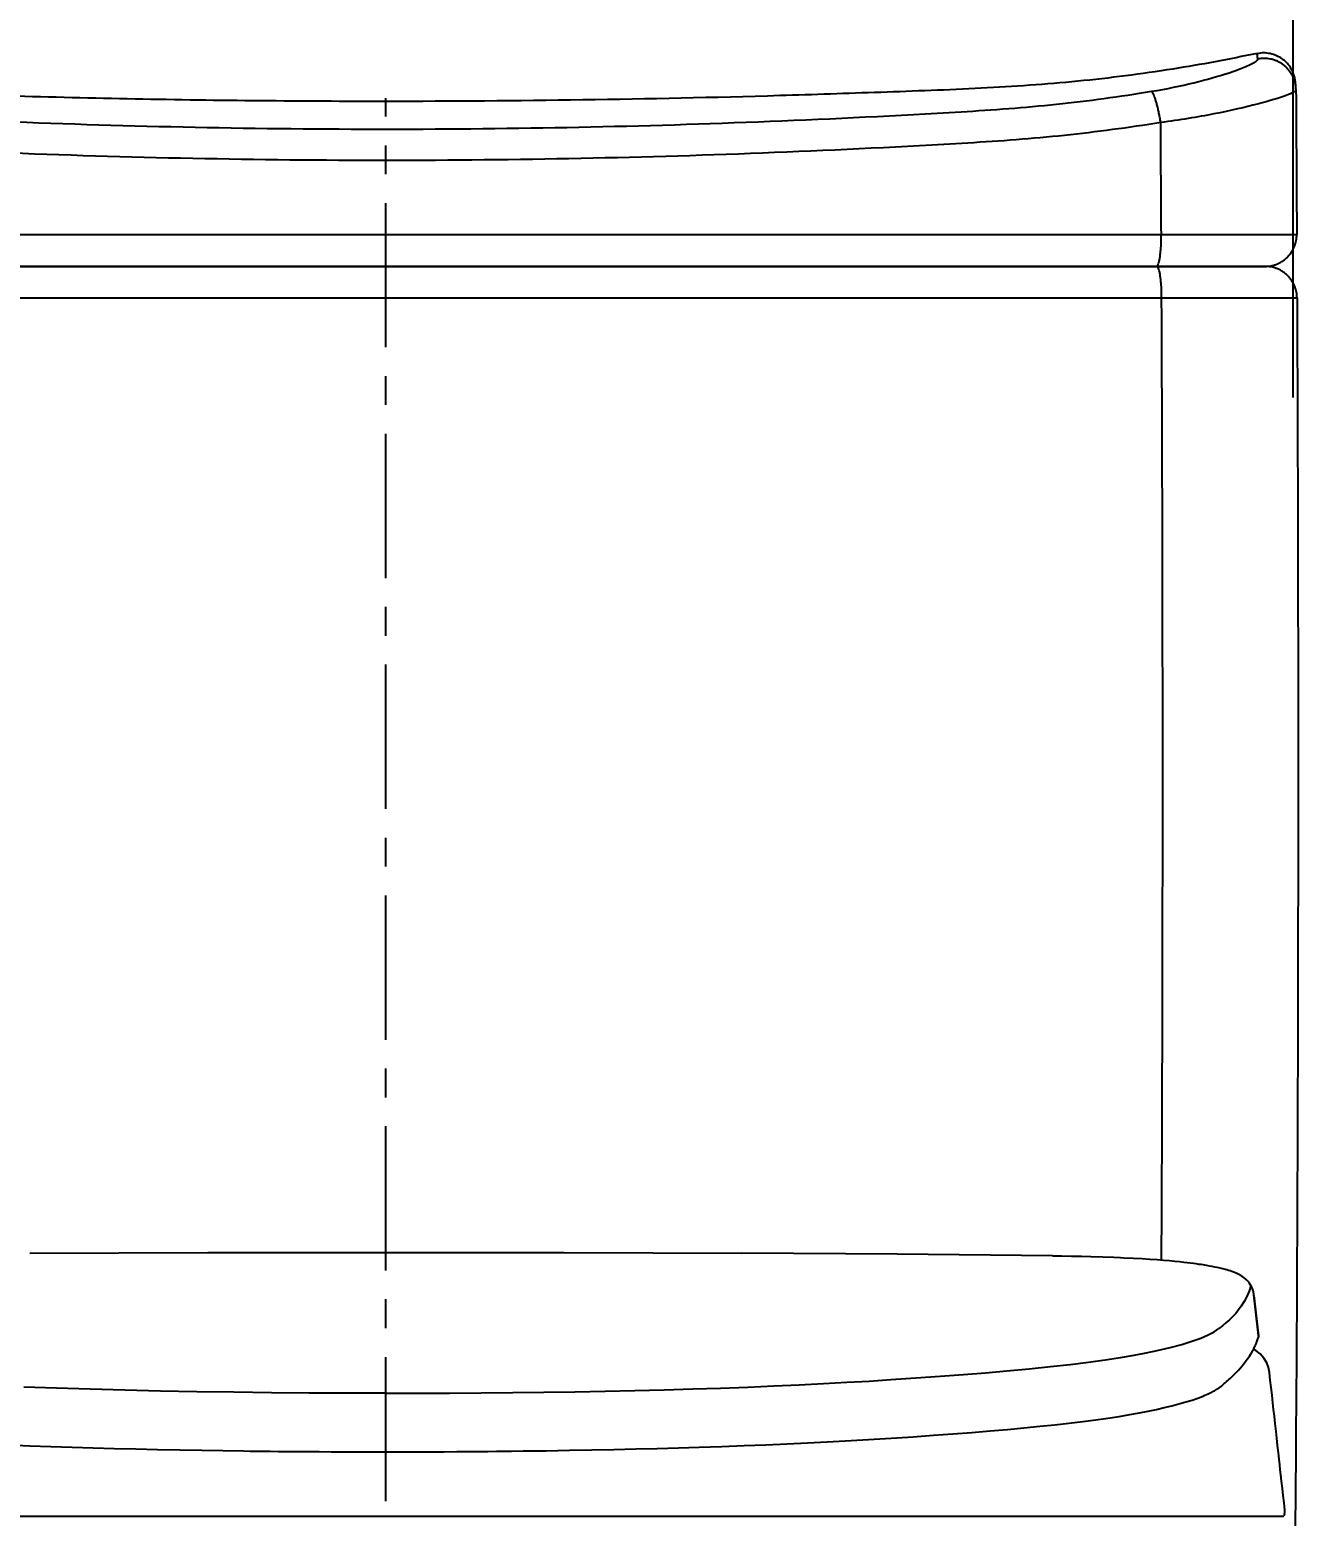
# Model space of a CAD drawing. Extents: x 60782 to 63207, y 58098 to 61529.
# Drawn here: x 62517.2 to 62796.4, y 59421.9 to 59749.1 of the extents above; entities that cross this region are included whole.
import ezdxf

# ---------------------------------------------------------------- set-up
doc = ezdxf.new("R2010")
doc.units = 0
doc.header["$MEASUREMENT"] = 0
doc.linetypes.add('CENTER', pattern=[50.8, 31.75, -6.35, 6.35, -6.35])
doc.layers.get('0').update_dxf_attribs({"linetype": 'CONTINUOUS'})
doc.layers.get('Defpoints').update_dxf_attribs({"linetype": 'CONTINUOUS'})
doc.layers.add('11', color=7, linetype='CONTINUOUS')
doc.layers.add('Dim', color=4, linetype='CONTINUOUS')
doc.styles.get("Standard").update_dxf_attribs({"font": 'txt.shx', "bigfont": 'ghs.shx'})
doc.dimstyles.get("Standard").update_dxf_attribs({"dimtxt": 0.18, "dimasz": 0.18, "dimexe": 0.18, "dimexo": 0.0625, "dimgap": 0.09, "dimtad": 0, "dimtih": 1, "dimtoh": 1, "dimdec": 4, "dimzin": 0, "dimdsep": 46, "dimtxsty": 'Standard', "dimcen": 0.09, "dimadec": 0, "dimazin": 0, "dimtfac": 1, "dimtdec": 4, "dimtofl": 0, "dimtmove": 0, "dimatfit": 0, "dimfxl": 0, "dimtolj": 1, "dimtzin": 0, "dimarcsym": 0})

# ---------------------------------------------------------------- blocks, each defined once
blk = doc.blocks.new('*D10')
at = {"layer": 'Defpoints', "color": 0}
for p in [(62795.28, 59901.84), (62795.28, 59658.18), (62394.88, 59656)]:
    blk.add_point(p, dxfattribs=at)
at = {"layer": 'Dim', "color": 0, "lineweight": -2}
for p, q in [((62394.88, 59666), (62394.88, 59930.64)), ((62795.28, 59668.18), (62795.28, 59930.64)), ((62423.68, 59901.84), (62551.88, 59901.84)), ((62766.48, 59901.84), (62638.28, 59901.84))]:
    blk.add_line(p, q, dxfattribs=at)
at = {"layer": 'Dim', "color": 0}
for points in [[(62423.68, 59906.64), (62423.68, 59897.04), (62394.88, 59901.84)], [(62766.48, 59906.64), (62766.48, 59897.04), (62795.28, 59901.84)]]:
    blk.add_solid(points, dxfattribs=at)
at = {"layer": 'Dim', "color": 0, "insert": (62595.08, 59901.84), "char_height": 28.8, "attachment_point": 5}
blk.add_mtext('\\A1;400', dxfattribs=at)

msp = doc.modelspace()

# ---------------------------------------------------------------- linework, layer by layer
at = {"color": 0, "ltscale": 50}
for p, q in [((62787.68, 59461.7), (62786.68, 59470.61)), ((62787.68, 59461.7), (62786.68, 59470.61)), ((62494.32, 59421.9), (62696.84, 59421.9)), ((62696.84, 59421.9), (62765.61, 59421.9)), ((62696.84, 59421.9), (62765.61, 59421.9)), ((62765.61, 59421.9), (62781.63, 59421.9)), ((62765.61, 59421.9), (62781.63, 59421.9)), ((62781.63, 59421.9), (62790.92, 59421.9)), ((62781.63, 59421.9), (62792.94, 59421.9))]:
    msp.add_line(p, q, dxfattribs=at)
for points in [[(62517.22, 59479.82), (62556.4, 59479.95), (62595.58, 59479.99)], [(62595.58, 59479.99), (62634.76, 59479.95), (62673.95, 59479.82)], [(62595.58, 59479.99), (62634.76, 59479.95), (62673.95, 59479.82)], [(62742.34, 59479.2), (62708.14, 59479.59), (62673.95, 59479.82)], [(62742.34, 59479.2), (62708.14, 59479.59), (62673.95, 59479.82)], [(62757.27, 59478.78), (62755.81, 59478.84), (62753.38, 59478.93), (62750.77, 59479.01), (62748.7, 59479.06), (62746.54, 59479.1), (62744.28, 59479.14), (62742.34, 59479.17)], [(62757.27, 59478.78), (62755.81, 59478.84), (62753.38, 59478.93), (62750.77, 59479.01), (62748.7, 59479.06), (62746.54, 59479.1), (62744.28, 59479.14), (62742.34, 59479.17)], [(62786.64, 59470.76), (62786.47, 59471.59), (62786.18, 59472.34), (62785.87, 59472.89), (62785.62, 59473.26), (62785.38, 59473.56), (62785.16, 59473.81), (62784.95, 59474.01), (62784.5, 59474.4), (62783.99, 59474.76), (62783.48, 59475.06), (62783.02, 59475.29), (62782.64, 59475.46), (62782.21, 59475.64), (62781.78, 59475.79), (62781.42, 59475.91), (62781.09, 59476.02), (62780.73, 59476.12), (62780.31, 59476.24), (62779.8, 59476.37), (62779.24, 59476.51), (62778.61, 59476.65), (62778.07, 59476.76), (62777.49, 59476.87), (62776.89, 59476.98), (62776.34, 59477.07), (62775.88, 59477.15), (62775.51, 59477.21), (62775.05, 59477.28), (62774.54, 59477.35), (62773.98, 59477.43), (62773.36, 59477.52), (62772.66, 59477.61), (62771.99, 59477.69), (62771.21, 59477.78), (62770.3, 59477.87), (62769.25, 59477.98), (62768.06, 59478.09), (62766.79, 59478.2), (62765.37, 59478.31), (62763.79, 59478.42), (62762.06, 59478.53), (62760.15, 59478.64), (62758.07, 59478.74), (62757.27, 59478.78)], [(62786.64, 59470.76), (62786.47, 59471.59), (62786.18, 59472.34), (62785.87, 59472.89), (62785.62, 59473.26), (62785.38, 59473.56), (62785.16, 59473.81), (62784.95, 59474.01), (62784.5, 59474.4), (62783.99, 59474.76), (62783.48, 59475.06), (62783.02, 59475.29), (62782.64, 59475.46), (62782.21, 59475.64), (62781.78, 59475.79), (62781.42, 59475.91), (62781.09, 59476.02), (62780.73, 59476.12), (62780.31, 59476.24), (62779.8, 59476.37), (62779.24, 59476.51), (62778.61, 59476.65), (62778.07, 59476.76), (62777.49, 59476.87), (62776.89, 59476.98), (62776.34, 59477.07), (62775.88, 59477.15), (62775.51, 59477.21), (62775.05, 59477.28), (62774.54, 59477.35), (62773.98, 59477.43), (62773.36, 59477.52), (62772.66, 59477.61), (62771.99, 59477.69), (62771.21, 59477.78), (62770.3, 59477.87), (62769.25, 59477.98), (62768.06, 59478.09), (62766.79, 59478.2), (62765.37, 59478.31), (62763.79, 59478.42), (62762.06, 59478.53), (62760.15, 59478.64), (62758.07, 59478.74), (62757.27, 59478.78)], [(62786.02, 59472.62), (62786.02, 59472.61), (62785.59, 59471.41), (62785.08, 59470.27), (62784.51, 59469.19), (62783.88, 59468.16), (62783.29, 59467.33), (62782.66, 59466.54), (62781.98, 59465.8), (62781.26, 59465.1), (62780.5, 59464.44), (62779.73, 59463.82), (62778.92, 59463.25)], [(62786.02, 59472.62), (62786.02, 59472.61), (62785.59, 59471.41), (62785.08, 59470.27), (62784.51, 59469.19), (62783.88, 59468.16), (62783.29, 59467.33), (62782.66, 59466.54), (62781.98, 59465.8), (62781.26, 59465.1), (62780.5, 59464.44), (62779.73, 59463.82), (62778.92, 59463.25)], [(62786.68, 59470.61), (62786.65, 59470.75)], [(62786.68, 59470.61), (62786.65, 59470.75)], [(62786.68, 59470.48), (62786.68, 59470.61)], [(62786.68, 59470.48), (62786.68, 59470.61)], [(62786.68, 59470.48), (62787.67, 59461.64)], [(62786.68, 59470.48), (62787.67, 59461.64)], [(62595.58, 59448.97), (62602.61, 59448.98), (62609.62, 59449.01), (62616.6, 59449.05), (62623.53, 59449.12), (62630.39, 59449.21), (62637.17, 59449.31), (62643.85, 59449.44), (62650.42, 59449.59), (62656.86, 59449.75), (62663.15, 59449.93), (62669.28, 59450.13), (62675.24, 59450.35), (62681.01, 59450.59), (62686.58, 59450.84), (62691.93, 59451.1), (62697.05, 59451.38), (62701.97, 59451.67), (62706.74, 59451.97), (62712.28, 59452.34), (62717.62, 59452.72), (62722.73, 59453.1), (62727.62, 59453.5), (62732.29, 59453.91), (62737.23, 59454.37), (62741.88, 59454.85), (62746.22, 59455.34), (62750.24, 59455.83), (62753.96, 59456.34), (62757.28, 59456.84), (62760.29, 59457.35), (62762.98, 59457.87), (62765.4, 59458.38), (62768.23, 59459.06), (62770.78, 59459.74), (62773.03, 59460.42), (62774.96, 59461.11), (62776.59, 59461.8), (62777.9, 59462.5), (62778.92, 59463.25)], [(62595.58, 59448.97), (62602.61, 59448.98), (62609.62, 59449.01), (62616.6, 59449.05), (62623.53, 59449.12), (62630.39, 59449.21), (62637.17, 59449.31), (62643.85, 59449.44), (62650.42, 59449.59), (62656.86, 59449.75), (62663.15, 59449.93), (62669.28, 59450.13), (62675.24, 59450.35), (62681.01, 59450.59), (62686.58, 59450.84), (62691.93, 59451.1), (62697.05, 59451.38), (62701.97, 59451.67), (62706.74, 59451.97), (62712.28, 59452.34), (62717.62, 59452.72), (62722.73, 59453.1), (62727.62, 59453.5), (62732.29, 59453.91), (62737.23, 59454.37), (62741.88, 59454.85), (62746.22, 59455.34), (62750.24, 59455.83), (62753.96, 59456.34), (62757.28, 59456.84), (62760.29, 59457.35), (62762.98, 59457.87), (62765.4, 59458.38), (62768.23, 59459.06), (62770.78, 59459.74), (62773.03, 59460.42), (62774.96, 59461.11), (62776.59, 59461.8), (62777.9, 59462.5), (62778.92, 59463.25)], [(62787.68, 59461.62), (62787.68, 59461.4), (62787.64, 59461.22)], [(62787.68, 59461.62), (62787.68, 59461.4), (62787.64, 59461.22)], [(62787.64, 59461.23), (62787.65, 59461.27)], [(62787.64, 59461.23), (62787.65, 59461.27)], [(62787.67, 59461.76), (62787.68, 59461.69)], [(62787.69, 59461.49), (62787.69, 59461.58), (62787.67, 59461.76)], [(62787.67, 59461.76), (62787.68, 59461.69)], [(62787.69, 59461.49), (62787.69, 59461.58), (62787.67, 59461.76)], [(62787.68, 59461.69), (62787.68, 59461.62)], [(62787.68, 59461.69), (62787.68, 59461.62)], [(62595.58, 59436.08), (62599.08, 59436.08), (62602.4, 59436.09), (62605.52, 59436.1), (62608.46, 59436.11), (62611.2, 59436.13), (62613.76, 59436.15), (62616, 59436.16), (62618.07, 59436.18), (62619.97, 59436.2), (62621.71, 59436.22), (62623.29, 59436.23), (62625.82, 59436.27), (62628.36, 59436.3), (62630.9, 59436.33), (62633.47, 59436.37), (62636.04, 59436.42), (62640.95, 59436.5), (62645.81, 59436.6), (62650.61, 59436.71), (62655.34, 59436.83), (62660, 59436.96), (62664.57, 59437.1), (62669.59, 59437.27), (62674.49, 59437.45), (62679.26, 59437.64), (62683.9, 59437.84), (62688.4, 59438.05), (62692.75, 59438.27), (62696.72, 59438.49), (62700.58, 59438.71), (62704.35, 59438.94), (62708.04, 59439.17), (62711.65, 59439.41), (62716.11, 59439.72), (62720.42, 59440.04), (62724.58, 59440.36), (62728.58, 59440.69), (62732.43, 59441.03), (62736.05, 59441.36), (62739.52, 59441.71), (62742.82, 59442.05), (62745.96, 59442.41), (62748.99, 59442.77), (62751.85, 59443.14), (62754.54, 59443.51), (62757.04, 59443.89), (62759.36, 59444.27), (62761.47, 59444.65), (62763.42, 59445.04), (62765.22, 59445.42), (62766.9, 59445.81), (62768.59, 59446.22), (62770.17, 59446.64), (62771.66, 59447.06), (62773.05, 59447.49), (62774.33, 59447.93), (62775.5, 59448.37), (62775.89, 59448.53), (62776.24, 59448.68), (62776.57, 59448.82), (62776.86, 59448.96), (62777.07, 59449.06), (62777.3, 59449.17), (62777.53, 59449.29), (62777.78, 59449.43), (62777.99, 59449.54), (62778.2, 59449.66), (62778.41, 59449.79), (62778.62, 59449.92), (62778.81, 59450.05), (62778.98, 59450.17), (62779.12, 59450.27), (62779.25, 59450.37), (62779.37, 59450.46), (62779.48, 59450.55), (62779.57, 59450.62), (62779.67, 59450.7), (62779.78, 59450.79), (62779.89, 59450.89), (62780, 59450.99), (62780.15, 59451.12), (62780.31, 59451.25), (62780.47, 59451.4), (62780.63, 59451.54), (62780.9, 59451.78), (62781.16, 59452.01), (62781.41, 59452.24), (62781.65, 59452.46), (62782.48, 59453.27), (62783.26, 59454.08), (62784.16, 59455.11), (62784.97, 59456.15), (62785.21, 59456.48), (62785.45, 59456.81), (62785.68, 59457.16), (62785.91, 59457.51), (62786.11, 59457.85), (62786.25, 59458.08), (62786.38, 59458.31), (62786.5, 59458.54), (62786.62, 59458.75), (62786.73, 59458.97), (62786.83, 59459.19), (62786.94, 59459.42), (62786.99, 59459.52), (62787.04, 59459.63), (62787.09, 59459.74), (62787.14, 59459.87), (62787.2, 59460), (62787.26, 59460.15), (62787.32, 59460.31), (62787.39, 59460.5), (62787.47, 59460.71), (62787.54, 59460.93), (62787.62, 59461.16), (62787.64, 59461.22)], [(62595.58, 59436.08), (62599.08, 59436.08), (62602.4, 59436.09), (62605.52, 59436.1), (62608.46, 59436.11), (62611.2, 59436.13), (62613.76, 59436.15), (62616, 59436.16), (62618.07, 59436.18), (62619.97, 59436.2), (62621.71, 59436.22), (62623.29, 59436.23), (62625.82, 59436.27), (62628.36, 59436.3), (62630.9, 59436.33), (62633.47, 59436.37), (62636.04, 59436.42), (62640.95, 59436.5), (62645.81, 59436.6), (62650.61, 59436.71), (62655.34, 59436.83), (62660, 59436.96), (62664.57, 59437.1), (62669.59, 59437.27), (62674.49, 59437.45), (62679.26, 59437.64), (62683.9, 59437.84), (62688.4, 59438.05), (62692.75, 59438.27), (62696.72, 59438.49), (62700.58, 59438.71), (62704.35, 59438.94), (62708.04, 59439.17), (62711.65, 59439.41), (62716.11, 59439.72), (62720.42, 59440.04), (62724.58, 59440.36), (62728.58, 59440.69), (62732.43, 59441.03), (62736.05, 59441.36), (62739.52, 59441.71), (62742.82, 59442.05), (62745.96, 59442.41), (62748.99, 59442.77), (62751.85, 59443.14), (62754.54, 59443.51), (62757.04, 59443.89), (62759.36, 59444.27), (62761.47, 59444.65), (62763.42, 59445.04), (62765.22, 59445.42), (62766.9, 59445.81), (62768.59, 59446.22), (62770.17, 59446.64), (62771.66, 59447.06), (62773.05, 59447.49), (62774.33, 59447.93), (62775.5, 59448.37), (62775.89, 59448.53), (62776.24, 59448.68), (62776.57, 59448.82), (62776.86, 59448.96), (62777.07, 59449.06), (62777.3, 59449.17), (62777.53, 59449.29), (62777.78, 59449.43), (62777.99, 59449.54), (62778.2, 59449.66), (62778.41, 59449.79), (62778.62, 59449.92), (62778.81, 59450.05), (62778.98, 59450.17), (62779.12, 59450.27), (62779.25, 59450.37), (62779.37, 59450.46), (62779.48, 59450.55), (62779.57, 59450.62), (62779.67, 59450.7), (62779.78, 59450.79), (62779.89, 59450.89), (62780, 59450.99), (62780.15, 59451.12), (62780.31, 59451.25), (62780.47, 59451.4), (62780.63, 59451.54), (62780.9, 59451.78), (62781.16, 59452.01), (62781.41, 59452.24), (62781.65, 59452.46), (62782.48, 59453.27), (62783.26, 59454.08), (62784.16, 59455.11), (62784.97, 59456.15), (62785.21, 59456.48), (62785.45, 59456.81), (62785.68, 59457.16), (62785.91, 59457.51), (62786.11, 59457.85), (62786.25, 59458.08), (62786.38, 59458.31), (62786.5, 59458.54), (62786.62, 59458.75), (62786.73, 59458.97), (62786.83, 59459.19), (62786.94, 59459.42), (62786.99, 59459.52), (62787.04, 59459.63), (62787.09, 59459.74), (62787.14, 59459.87), (62787.2, 59460), (62787.26, 59460.15), (62787.32, 59460.31), (62787.39, 59460.5), (62787.47, 59460.71), (62787.54, 59460.93), (62787.62, 59461.16), (62787.64, 59461.22)], [(62790.09, 59453.55), (62789.89, 59454.63), (62789.48, 59455.7), (62788.86, 59456.73), (62788.04, 59457.63), (62787.1, 59458.35), (62786.52, 59458.67)], [(62793.47, 59423.27), (62793.29, 59424.86), (62793.12, 59426.45), (62792.94, 59428.03), (62792.76, 59429.61), (62792.6, 59431.04), (62792.48, 59432.14), (62792.36, 59433.21), (62792.22, 59434.45), (62792.06, 59435.87), (62791.88, 59437.48), (62791.7, 59439.1), (62791.54, 59440.53), (62791.35, 59442.3), (62791.17, 59443.92), (62791, 59445.38), (62790.83, 59446.9), (62790.65, 59448.56), (62790.46, 59450.23), (62790.28, 59451.89), (62790.09, 59453.55)], [(62595.58, 59448.97), (62587.15, 59448.98), (62578.75, 59449.02), (62570.4, 59449.09), (62562.14, 59449.19), (62553.99, 59449.31), (62545.99, 59449.47), (62538.15, 59449.65), (62530.51, 59449.86), (62523.1, 59450.09), (62515.92, 59450.35)], [(62595.58, 59448.97), (62587.15, 59448.98), (62578.75, 59449.02), (62570.4, 59449.09), (62562.14, 59449.19), (62553.99, 59449.31), (62545.99, 59449.47), (62538.15, 59449.65), (62530.51, 59449.86), (62523.1, 59450.09), (62515.92, 59450.35)], [(62512.71, 59437.6), (62517.23, 59437.43), (62521.86, 59437.26), (62526.59, 59437.1), (62531.17, 59436.96), (62535.82, 59436.83), (62540.55, 59436.71), (62545.35, 59436.6), (62550.22, 59436.5), (62555.12, 59436.42), (62559.7, 59436.34), (62564.24, 59436.28), (62565.65, 59436.26), (62567.06, 59436.24), (62568.54, 59436.23), (62570.19, 59436.21), (62572, 59436.19), (62573.97, 59436.17), (62576.12, 59436.16), (62578.43, 59436.14), (62580.91, 59436.12), (62583.56, 59436.11), (62586.32, 59436.1), (62589.25, 59436.09), (62592.33, 59436.08), (62595.58, 59436.08)], [(62512.71, 59437.6), (62517.23, 59437.43), (62521.86, 59437.26), (62526.59, 59437.1), (62531.17, 59436.96), (62535.82, 59436.83), (62540.55, 59436.71), (62545.35, 59436.6), (62550.22, 59436.5), (62555.12, 59436.42), (62559.7, 59436.34), (62564.24, 59436.28), (62565.65, 59436.26), (62567.06, 59436.24), (62568.54, 59436.23), (62570.19, 59436.21), (62572, 59436.19), (62573.97, 59436.17), (62576.12, 59436.16), (62578.43, 59436.14), (62580.91, 59436.12), (62583.56, 59436.11), (62586.32, 59436.1), (62589.25, 59436.09), (62592.33, 59436.08), (62595.58, 59436.08)], [(62793.35, 59422.2), (62793.26, 59421.95)], [(62793.41, 59422.41), (62793.35, 59422.2)], [(62793.41, 59422.41), (62793.48, 59422.72), (62793.47, 59423.27)], [(62792.94, 59421.9), (62793.13, 59421.92)], [(62793.13, 59421.92), (62793.26, 59421.95)]]:
    msp.add_lwpolyline(points, dxfattribs=at)
at = {"layer": '11', "color": 7}
for p, q in [((62424.87, 59704), (62766.29, 59704)), ((62425.84, 59697), (62765.32, 59697)), ((62765.25, 59697), (62425.91, 59697)), ((62766.36, 59690), (62424.8, 59690))]:
    msp.add_line(p, q, dxfattribs=at)
for points, knots in [([(62787.35, 59743.89), (62781.2, 59742.58), (62768.13, 59740.15), (62747.87, 59737.53), (62726.4, 59736.08), (62704.52, 59735.31), (62675.28, 59734.31), (62638.98, 59733.53), (62591.67, 59733.19), (62540.31, 59733.63), (62496.15, 59734.97), (62463.47, 59736.13), (62442.47, 59737.64), (62422.65, 59740.21), (62409.84, 59742.6), (62403.81, 59743.89)], [0, 0, 0, 0, 0.048968, 0.103707, 0.159177, 0.216689, 0.274472, 0.387303, 0.4998, 0.643399, 0.787824, 0.844288, 0.898349, 0.951967, 1, 1, 1, 1]), ([(62764.13, 59735.54), (62767.46, 59736.08), (62770.59, 59736.73), (62776.35, 59738.14), (62778.87, 59738.87), (62785.19, 59740.96), (62787.53, 59742.13), (62787.5, 59742.63)], [0, 0, 0, 0, 0.25, 0.25, 0.5, 0.5, 1, 1, 1, 1]), ([(62795.91, 59736.25), (62795.89, 59736.65), (62795.86, 59737.01), (62795.81, 59737.57), (62795.76, 59737.97), (62795.67, 59738.45), (62795.55, 59738.92), (62795.37, 59739.47), (62795.07, 59740.17), (62794.58, 59741), (62793.85, 59741.9), (62792.87, 59742.74), (62791.66, 59743.43), (62790.28, 59743.88), (62788.81, 59744.04), (62787.85, 59743.93), (62787.37, 59743.82)], [0, 0, 0, 0, 0.344767, 0.485538, 0.595919, 0.64996, 0.686663, 0.718462, 0.748417, 0.778509, 0.811361, 0.846996, 0.884347, 0.922742, 0.961639, 1, 1, 1, 1]), ([(62427.03, 59735.54), (62433.97, 59734.4), (62440.93, 59733.46), (62454.91, 59731.97), (62461.92, 59731.46), (62483.01, 59730.21), (62497.13, 59729.5), (62539.51, 59727.79), (62567.71, 59727.22), (62624.02, 59727.23), (62652.12, 59727.81), (62694.19, 59729.51), (62708.21, 59730.21), (62729.21, 59731.46), (62736.2, 59731.97), (62750.18, 59733.45), (62757.16, 59734.39), (62764.13, 59735.54)], [0, 0, 0, 0, 0.0625, 0.0625, 0.125, 0.125, 0.25, 0.25, 0.5, 0.5, 0.75, 0.75, 0.875, 0.875, 0.9375, 0.9375, 1, 1, 1, 1]), ([(62795.92, 59735.84), (62795.94, 59735.59), (62795.19, 59735.17), (62792.29, 59734.09), (62790.17, 59733.43), (62784.75, 59732.02), (62781.53, 59731.28), (62774.23, 59729.86), (62770.31, 59729.22), (62766.15, 59728.67)], [0, 0, 0, 0, 0.25, 0.25, 0.5, 0.5, 0.75, 0.75, 1, 1, 1, 1]), ([(62766.15, 59728.67), (62759.09, 59727.52), (62752.03, 59726.58), (62737.88, 59725.09), (62730.8, 59724.57), (62709.55, 59723.31), (62695.37, 59722.61), (62652.79, 59720.9), (62624.35, 59720.32), (62567.38, 59720.31), (62538.84, 59720.89), (62495.96, 59722.61), (62481.68, 59723.31), (62460.33, 59724.57), (62453.23, 59725.09), (62439.09, 59726.59), (62432.04, 59727.53), (62425.01, 59728.67)], [0, 0, 0, 0, 0.0625, 0.0625, 0.125, 0.125, 0.25, 0.25, 0.5, 0.5, 0.75, 0.75, 0.875, 0.875, 0.9375, 0.9375, 1, 1, 1, 1]), ([(62766.29, 59704), (62770.44, 59704), (62774.39, 59704.01), (62781.71, 59704.02), (62784.96, 59704.02), (62793.11, 59704.03), (62796.14, 59704.03), (62796.1, 59704.04)], [0, 0, 0, 0, 0.25, 0.25, 0.5, 0.5, 1, 1, 1, 1]), ([(62789.1, 59697), (62789.13, 59697), (62786.71, 59697), (62780.19, 59697), (62777.59, 59697), (62771.73, 59697), (62768.58, 59697), (62765.25, 59697)], [0, 0, 0, 0, 0.5, 0.5, 0.75, 0.75, 1, 1, 1, 1]), ([(62765.32, 59697), (62771.97, 59697), (62778.09, 59697), (62784.61, 59697), (62786.3, 59697), (62788.61, 59697), (62789.18, 59697), (62789.16, 59697)], [0, 0, 0, 0, 0.5, 0.5, 0.75, 0.75, 1, 1, 1, 1]), ([(62766.34, 59478.24), (62766.46, 59501.99), (62766.53, 59525.74), (62766.64, 59596.33), (62766.57, 59643.17), (62766.36, 59690)], [0.2463915, 0.2463915, 0.2463915, 0.2463915, 0.5, 0.5, 1, 1, 1, 1]), ([(62796.16, 59690.03), (62796.19, 59690.03), (62795.47, 59690.03), (62792.59, 59690.03), (62790.47, 59690.02), (62782.32, 59690.02), (62774.67, 59690.01), (62766.36, 59690)], [0, 0, 0, 0, 0.25, 0.25, 0.5, 0.5, 1, 1, 1, 1]), ([(62796.16, 59690.03), (62796.37, 59643.2), (62796.43, 59596.38), (62796.3, 59505.36), (62796.12, 59461.18), (62795.72, 59417)], [0, 0, 0, 0, 0.5, 0.5, 0.971765, 0.971765, 0.971765, 0.971765])]:
    msp.add_open_spline(points, degree=3, knots=knots, dxfattribs=at)
for points in [[(62787.39, 59743.84), (62787.39, 59743.85), (62787.38, 59743.85), (62787.38, 59743.84)], [(62787.5, 59742.63), (62787.46, 59743.39), (62787.42, 59743.8), (62787.39, 59743.84)], [(62795.92, 59735.84), (62795.99, 59725.24), (62796.05, 59714.64), (62796.1, 59704.04)], [(62766.29, 59704), (62766.25, 59712.22), (62766.2, 59720.45), (62766.15, 59728.67)]]:
    msp.add_open_spline(points, degree=3, dxfattribs=at)
for points, weights, knots in [([(62795.92, 59735.84), (62795.92, 59735.99), (62795.91, 59736.14), (62795.57, 59743.11), (62788.58, 59742.77), (62788.03, 59742.74), (62787.5, 59742.63)], [0.982856943614, 0.991161773057, 1, 0.707106781187, 1, 0.968795990015, 0.944240752871], [6.235786, 6.235786, 6.235786, 6.283185, 6.283185, 7.853982, 7.853982, 8.02133, 8.02133, 8.02133]), ([(62766.15, 59728.67), (62766.14, 59728.75), (62766.13, 59728.83), (62765.14, 59734.86), (62764.13, 59735.54)], [0.990296255506, 0.995064976434, 1, 0.734728165019, 0.949966918294], [1.54433, 1.54433, 1.54433, 1.570796, 1.570796, 2.993458, 2.993458, 2.993458]), ([(62789.1, 59697), (62796.1, 59697), (62796.1, 59704), (62796.1, 59704.02), (62796.1, 59704.04)], [1, 0.707106781187, 1, 0.998980977061, 0.997969044813], [3.141593, 3.141593, 3.141593, 4.712389, 4.712389, 4.717854, 4.717854, 4.717854]), ([(62766.36, 59690), (62766.36, 59690), (62766.36, 59690), (62766.36, 59697), (62765.32, 59697)], [0.999998500959, 0.999999250478, 1, 0.707106781187, 1], [4.712385, 4.712385, 4.712385, 4.712389, 4.712389, 6.283185, 6.283185, 6.283185])]:
    msp.add_rational_spline(points, weights, degree=2, knots=knots, dxfattribs=at)
for points, weights in [([(62765.25, 59697), (62766.29, 59697), (62766.29, 59704)], [1, 0.707107529322, 0.999998503734]), ([(62796.16, 59690.03), (62796.13, 59697), (62789.16, 59697)], [0.998216216944, 0.708001405288, 1])]:
    msp.add_rational_spline(points, weights, degree=2, dxfattribs=at)
at = {"layer": 'Dim', "color": 0, "linetype": 'CENTER'}
msp.add_line((62595.58, 58968), (62595.58, 59734), dxfattribs=at)

# ---------------------------------------------------------------- dimensions: what is measured, and where the dimension line sits
at = {"layer": 'Dim', "color": 0}
dim = msp.add_linear_dim(base=(62795.28, 59901.84), p1=(62394.88, 59656), p2=(62795.28, 59658.18), dimstyle='Standard', override={"dimscale": 160, "dimgap": 0.06, "dimdec": 0, "dimatfit": 3}, dxfattribs=at)
dim.commit()
dim.dimension.update_dxf_attribs({"geometry": '*D10', "text_midpoint": (62595.08, 59901.84)})

doc.saveas('drawing.dxf')
